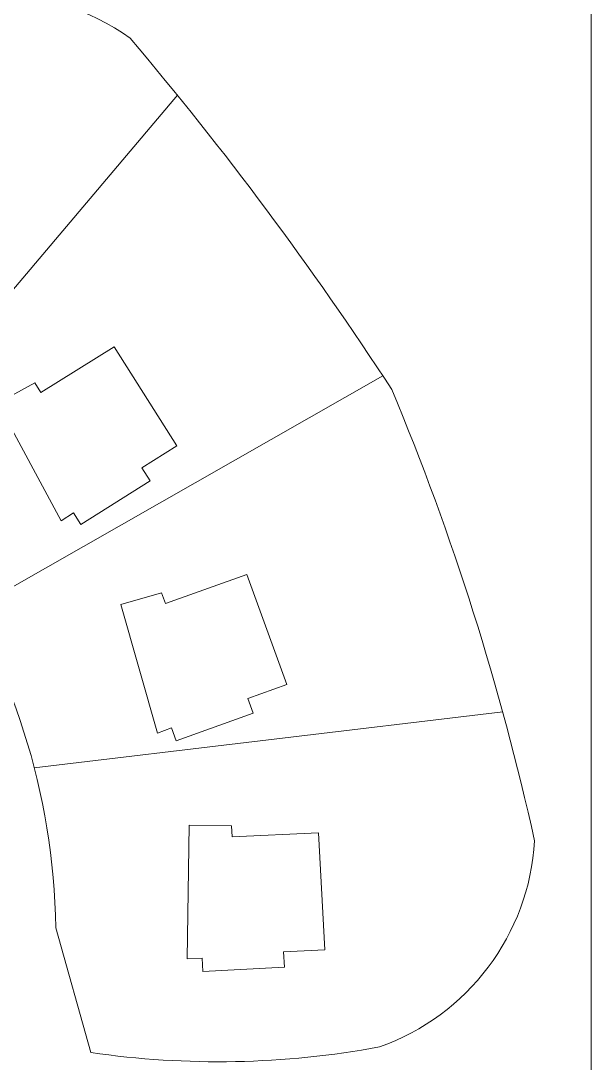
# Model space of a CAD drawing. Header units: inches. Extents: x 36 to 189, y -75 to 56.
# Drawn here: x 64.77 to 71.44, y 30.95 to 43.15 of the extents above; entities that cross this region are included whole.
import ezdxf

# ---------------------------------------------------------------- set-up
doc = ezdxf.new("R2010")
doc.units = ezdxf.units.IN
doc.layers.add('01_ORIGINAL_CAD', color=7, linetype='CONTINUOUS', lineweight=20)

# ---------------------------------------------------------------- blocks, each defined once
blk = doc.blocks.new('OPTION_01_SCALLOP')
at = {"layer": '01_ORIGINAL_CAD'}
blk.add_line((71.442, 55.9), (71.442, 17.906), dxfattribs=at)
for points in [[(60.29, 39.74, -0.089338), (62.813, 42.944, -0.322066), (66.051, 42.944, -0.030946), (69.111, 38.833, -0.044664), (70.78, 33.554, -0.301674), (68.967, 31.144, -0.082145), (65.591, 31.078)], [(60.29, 39.74, -0.300089), (65.18, 32.538)], [(53.65, 30.945, -0.14301), (60.243, 31.63, -0.286424), (65.36, 28.431), (66.481, 23.89, -0.272091), (64.9, 18.954), (63.661, 17.533)]]:
    blk.add_lwpolyline(points, format="xyb", dxfattribs=at)
for points in [[(66.604, 42.276), (62.941, 37.945)], [(69.006, 38.995), (64.196, 36.253)], [(70.407, 35.063), (64.93, 34.409)], [(65.18, 32.538), (65.591, 31.078)]]:
    blk.add_lwpolyline(points, dxfattribs=at)
for points in [[(65.006, 38.799), (65.865, 39.334), (66.595, 38.175), (66.187, 37.918), (66.283, 37.767), (65.474, 37.257), (65.389, 37.391), (65.242, 37.298), (64.498, 38.674), (64.936, 38.911)], [(66.464, 36.332), (67.417, 36.67), (67.882, 35.382), (67.428, 35.218), (67.489, 35.05), (66.59, 34.725), (66.536, 34.875), (66.372, 34.816), (65.94, 36.319), (66.419, 36.457)], [(67.244, 33.6), (68.254, 33.648), (68.327, 32.28), (67.845, 32.255), (67.855, 32.076), (66.9, 32.025), (66.892, 32.184), (66.717, 32.175), (66.739, 33.739), (67.237, 33.732)]]:
    blk.add_lwpolyline(points, close=True, dxfattribs=at)

msp = doc.modelspace()

# ---------------------------------------------------------------- block references
msp.add_blockref('OPTION_01_SCALLOP', (0, 0))

doc.saveas('drawing.dxf')
